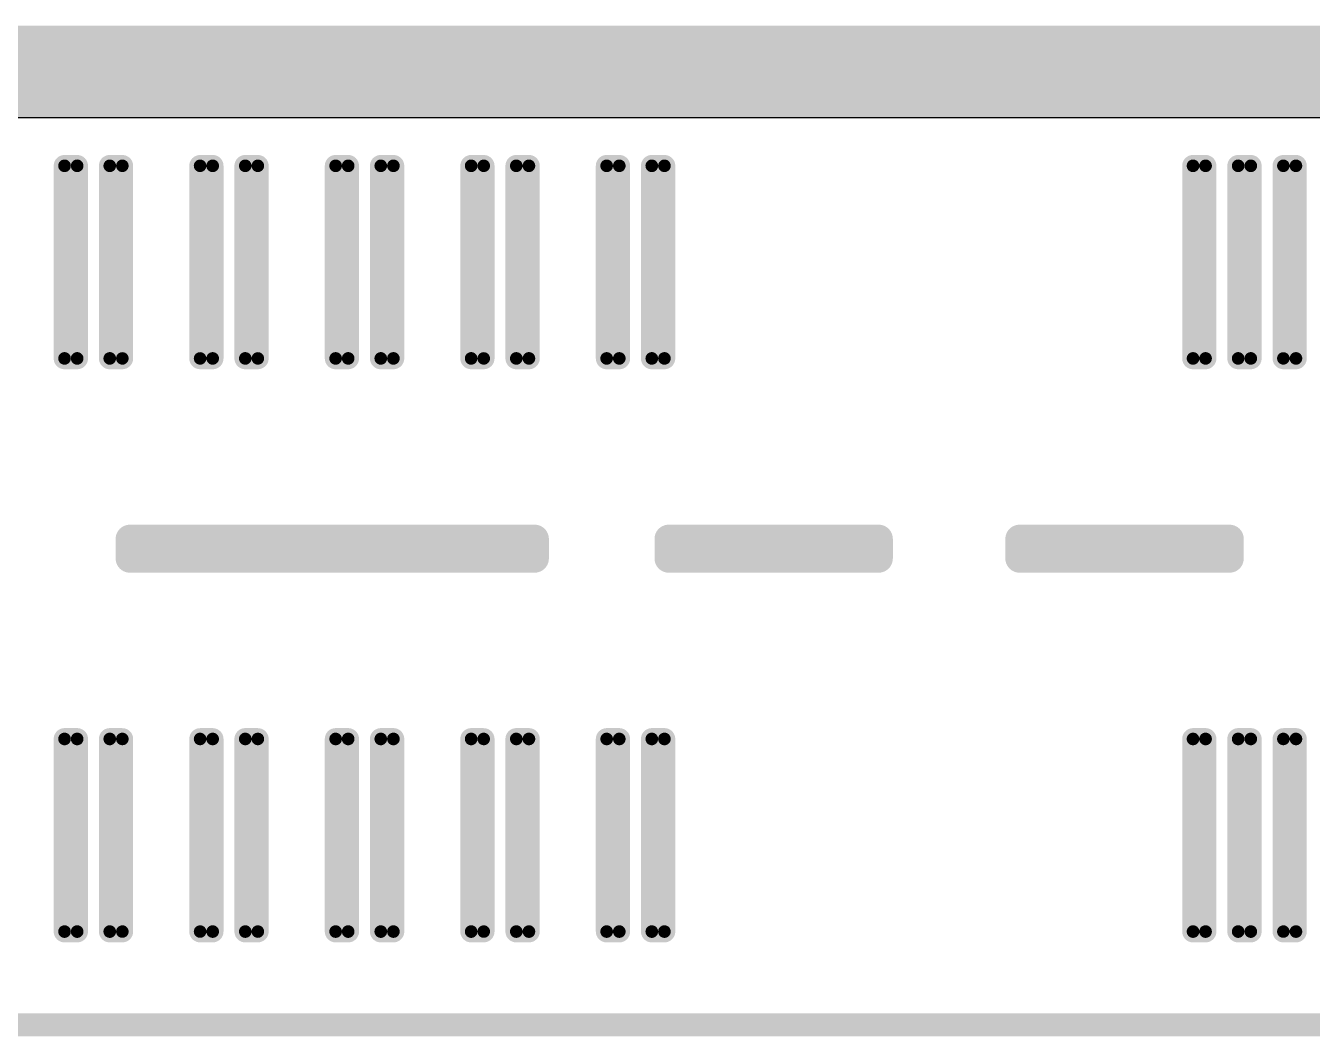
# Model space of a CAD drawing. Header units: millimetres. Extents: x 38 to 445, y 25 to 285.
# Drawn here: x 253.89 to 268.14, y 195.51 to 206.71 of the extents above; entities that cross this region are included whole.
import ezdxf

# ---------------------------------------------------------------- set-up
doc = ezdxf.new("R2010")
doc.units = ezdxf.units.MM
for name, color, linetype in [('InternalPlane1', 76, 'Continuous'), ('InternalPlane2', 16, 'Continuous'), ('Mechanical2', 216, 'Continuous'), ('TopLayer', 1, 'Continuous'), ('TopOverlay', 2, 'Continuous'), ('TopPaste', 8, 'Continuous'), ('TopSolder', 216, 'Continuous')]:
    doc.layers.add(name, color=color, linetype=linetype)

# ---------------------------------------------------------------- blocks, each defined once
blk = doc.blocks.new('ASP_122953_01_ND_1')
at = {"layer": 'TopLayer'}
for points, const_width in [([(-19.841, 4.242, 1), (-19.771, 4.242, 1)], 0.0698), ([(-19.701, 4.242, 1), (-19.631, 4.242, 1)], 0.0698), ([(-19.34, 4.242, 1), (-19.27, 4.242, 1)], 0.0698), ([(-19.2, 4.242, 1), (-19.131, 4.242, 1)], 0.0698), ([(-18.339, 4.242, 1), (-18.27, 4.242, 1)], 0.0698), ([(-18.2, 4.242, 1), (-18.13, 4.242, 1)], 0.0698), ([(-17.839, 4.242, 1), (-17.769, 4.242, 1)], 0.0698), ([(-17.699, 4.242, 1), (-17.63, 4.242, 1)], 0.0698), ([(-16.838, 4.242, 1), (-16.768, 4.242, 1)], 0.0698), ([(-16.699, 4.242, 1), (-16.629, 4.242, 1)], 0.0698), ([(-16.338, 4.242, 1), (-16.268, 4.242, 1)], 0.0698), ([(-16.198, 4.242, 1), (-16.128, 4.242, 1)], 0.0698), ([(-15.337, 4.242, 1), (-15.267, 4.242, 1)], 0.0698), ([(-15.197, 4.242, 1), (-15.128, 4.242, 1)], 0.0698), ([(-14.837, 4.242, 1), (-14.767, 4.242, 1)], 0.0698), ([(-14.697, 4.242, 1), (-14.627, 4.242, 1)], 0.0698), ([(-13.836, 4.242, 1), (-13.766, 4.242, 1)], 0.0698), ([(-13.696, 4.242, 1), (-13.626, 4.242, 1)], 0.0698), ([(-13.336, 4.242, 1), (-13.266, 4.242, 1)], 0.0698), ([(-13.196, 4.242, 1), (-13.126, 4.242, 1)], 0.0698), ([(-7.341, 4.242, 1), (-7.271, 4.242, 1)], 0.0698), ([(-7.202, 4.242, 1), (-7.132, 4.242, 1)], 0.0698), ([(-6.841, 4.242, 1), (-6.771, 4.242, 1)], 0.0698), ([(-6.701, 4.242, 1), (-6.631, 4.242, 1)], 0.0698), ([(-6.34, 4.242, 1), (-6.271, 4.242, 1)], 0.0698), ([(-6.201, 4.242, 1), (-6.131, 4.242, 1)], 0.0698), ([(-19.841, 2.108, 1), (-19.771, 2.108, 1)], 0.0698), ([(-19.701, 2.108, 1), (-19.631, 2.108, 1)], 0.0698), ([(-19.34, 2.108, 1), (-19.27, 2.108, 1)], 0.0698), ([(-19.2, 2.108, 1), (-19.131, 2.108, 1)], 0.0698), ([(-18.339, 2.108, 1), (-18.27, 2.108, 1)], 0.0698), ([(-18.2, 2.108, 1), (-18.13, 2.108, 1)], 0.0698), ([(-17.839, 2.108, 1), (-17.769, 2.108, 1)], 0.0698), ([(-17.699, 2.108, 1), (-17.63, 2.108, 1)], 0.0698), ([(-16.838, 2.108, 1), (-16.768, 2.108, 1)], 0.0698), ([(-16.699, 2.108, 1), (-16.629, 2.108, 1)], 0.0698), ([(-16.338, 2.108, 1), (-16.268, 2.108, 1)], 0.0698), ([(-16.198, 2.108, 1), (-16.128, 2.108, 1)], 0.0698), ([(-15.337, 2.108, 1), (-15.267, 2.108, 1)], 0.0698), ([(-15.197, 2.108, 1), (-15.128, 2.108, 1)], 0.0698), ([(-14.837, 2.108, 1), (-14.767, 2.108, 1)], 0.0698), ([(-14.697, 2.108, 1), (-14.627, 2.108, 1)], 0.0698), ([(-13.836, 2.108, 1), (-13.766, 2.108, 1)], 0.0698), ([(-13.696, 2.108, 1), (-13.626, 2.108, 1)], 0.0698), ([(-13.336, 2.108, 1), (-13.266, 2.108, 1)], 0.0698), ([(-13.196, 2.108, 1), (-13.126, 2.108, 1)], 0.0698), ([(-7.341, 2.108, 1), (-7.271, 2.108, 1)], 0.0698), ([(-7.202, 2.108, 1), (-7.132, 2.108, 1)], 0.0698), ([(-6.841, 2.108, 1), (-6.771, 2.108, 1)], 0.0698), ([(-6.701, 2.108, 1), (-6.631, 2.108, 1)], 0.0698), ([(-6.34, 2.108, 1), (-6.271, 2.108, 1)], 0.0698), ([(-6.201, 2.108, 1), (-6.131, 2.108, 1)], 0.0698), ([(-19.136, 0.108, 1), (-19.028, 0.108, 1)], 0.108), ([(-14.653, 0.108, 1), (-14.545, 0.108, 1)], 0.108), ([(-13.167, 0.108, 1), (-13.059, 0.108, 1)], 0.108), ([(-10.843, 0.108, 1), (-10.735, 0.108, 1)], 0.108), ([(-9.281, 0.108, 1), (-9.173, 0.108, 1)], 0.108), ([(-6.956, 0.108, 1), (-6.848, 0.108, 1)], 0.108), ([(-19.136, -0.108, 1), (-19.028, -0.108, 1)], 0.108), ([(-14.653, -0.108, 1), (-14.545, -0.108, 1)], 0.108), ([(-10.843, -0.108, 1), (-10.735, -0.108, 1)], 0.108), ([(-13.167, -0.108, 1), (-13.059, -0.108, 1)], 0.108), ([(-9.281, -0.108, 1), (-9.173, -0.108, 1)], 0.108), ([(-6.956, -0.108, 1), (-6.848, -0.108, 1)], 0.108), ([(-19.841, -2.108, 1), (-19.771, -2.108, 1)], 0.0698), ([(-19.701, -2.108, 1), (-19.631, -2.108, 1)], 0.0698), ([(-19.34, -2.108, 1), (-19.27, -2.108, 1)], 0.0698), ([(-19.2, -2.108, 1), (-19.131, -2.108, 1)], 0.0698), ([(-18.339, -2.108, 1), (-18.27, -2.108, 1)], 0.0698), ([(-18.2, -2.108, 1), (-18.13, -2.108, 1)], 0.0698), ([(-17.839, -2.108, 1), (-17.769, -2.108, 1)], 0.0698), ([(-17.699, -2.108, 1), (-17.63, -2.108, 1)], 0.0698), ([(-16.838, -2.108, 1), (-16.768, -2.108, 1)], 0.0698), ([(-16.699, -2.108, 1), (-16.629, -2.108, 1)], 0.0698), ([(-16.338, -2.108, 1), (-16.268, -2.108, 1)], 0.0698), ([(-16.198, -2.108, 1), (-16.128, -2.108, 1)], 0.0698), ([(-15.337, -2.108, 1), (-15.267, -2.108, 1)], 0.0698), ([(-15.197, -2.108, 1), (-15.128, -2.108, 1)], 0.0698), ([(-14.837, -2.108, 1), (-14.767, -2.108, 1)], 0.0698), ([(-14.697, -2.108, 1), (-14.627, -2.108, 1)], 0.0698), ([(-13.836, -2.108, 1), (-13.766, -2.108, 1)], 0.0698), ([(-13.696, -2.108, 1), (-13.626, -2.108, 1)], 0.0698), ([(-13.336, -2.108, 1), (-13.266, -2.108, 1)], 0.0698), ([(-13.196, -2.108, 1), (-13.126, -2.108, 1)], 0.0698), ([(-7.341, -2.108, 1), (-7.271, -2.108, 1)], 0.0698), ([(-7.202, -2.108, 1), (-7.132, -2.108, 1)], 0.0698), ([(-6.841, -2.108, 1), (-6.771, -2.108, 1)], 0.0698), ([(-6.701, -2.108, 1), (-6.631, -2.108, 1)], 0.0698), ([(-6.34, -2.108, 1), (-6.271, -2.108, 1)], 0.0698), ([(-6.201, -2.108, 1), (-6.131, -2.108, 1)], 0.0698), ([(-19.841, -4.242, 1), (-19.771, -4.242, 1)], 0.0698), ([(-19.701, -4.242, 1), (-19.631, -4.242, 1)], 0.0698), ([(-19.34, -4.242, 1), (-19.27, -4.242, 1)], 0.0698), ([(-19.2, -4.242, 1), (-19.131, -4.242, 1)], 0.0698), ([(-18.339, -4.242, 1), (-18.27, -4.242, 1)], 0.0698), ([(-18.2, -4.242, 1), (-18.13, -4.242, 1)], 0.0698), ([(-17.839, -4.242, 1), (-17.769, -4.242, 1)], 0.0698), ([(-17.699, -4.242, 1), (-17.63, -4.242, 1)], 0.0698), ([(-16.838, -4.242, 1), (-16.768, -4.242, 1)], 0.0698), ([(-16.699, -4.242, 1), (-16.629, -4.242, 1)], 0.0698), ([(-16.338, -4.242, 1), (-16.268, -4.242, 1)], 0.0698), ([(-16.198, -4.242, 1), (-16.128, -4.242, 1)], 0.0698), ([(-15.337, -4.242, 1), (-15.267, -4.242, 1)], 0.0698), ([(-15.197, -4.242, 1), (-15.128, -4.242, 1)], 0.0698), ([(-14.837, -4.242, 1), (-14.767, -4.242, 1)], 0.0698), ([(-14.697, -4.242, 1), (-14.627, -4.242, 1)], 0.0698), ([(-13.836, -4.242, 1), (-13.766, -4.242, 1)], 0.0698), ([(-13.696, -4.242, 1), (-13.626, -4.242, 1)], 0.0698), ([(-13.336, -4.242, 1), (-13.266, -4.242, 1)], 0.0698), ([(-13.196, -4.242, 1), (-13.126, -4.242, 1)], 0.0698), ([(-7.341, -4.242, 1), (-7.271, -4.242, 1)], 0.0698), ([(-7.202, -4.242, 1), (-7.132, -4.242, 1)], 0.0698), ([(-6.841, -4.242, 1), (-6.771, -4.242, 1)], 0.0698), ([(-6.701, -4.242, 1), (-6.631, -4.242, 1)], 0.0698), ([(-6.34, -4.242, 1), (-6.271, -4.242, 1)], 0.0698), ([(-6.201, -4.242, 1), (-6.131, -4.242, 1)], 0.0698)]:
    blk.add_lwpolyline(points, format="xyb", close=True, dxfattribs=dict(at, const_width=const_width))
for points in [[(-19.806, 2.038), (-19.666, 2.038), (-19.806, 4.312), (-19.666, 4.312)], [(-19.305, 2.038), (-19.166, 2.038), (-19.305, 4.312), (-19.166, 4.312)], [(-18.305, 2.038), (-18.165, 2.038), (-18.305, 4.312), (-18.165, 4.312)], [(-17.804, 2.038), (-17.664, 2.038), (-17.804, 4.312), (-17.664, 4.312)], [(-16.803, 2.038), (-16.664, 2.038), (-16.803, 4.312), (-16.664, 4.312)], [(-16.303, 2.038), (-16.163, 2.038), (-16.303, 4.312), (-16.163, 4.312)], [(-15.302, 2.038), (-15.163, 2.038), (-15.302, 4.312), (-15.163, 4.312)], [(-14.802, 2.038), (-14.662, 2.038), (-14.802, 4.312), (-14.662, 4.312)], [(-13.801, 2.038), (-13.661, 2.038), (-13.801, 4.312), (-13.661, 4.312)], [(-13.301, 2.038), (-13.161, 2.038), (-13.301, 4.312), (-13.161, 4.312)], [(-7.306, 2.038), (-7.167, 2.038), (-7.306, 4.312), (-7.167, 4.312)], [(-6.806, 2.038), (-6.666, 2.038), (-6.806, 4.312), (-6.666, 4.312)], [(-6.306, 2.038), (-6.166, 2.038), (-6.306, 4.312), (-6.166, 4.312)], [(-19.875, 2.108), (-19.596, 2.108), (-19.875, 4.242), (-19.596, 4.242)], [(-19.375, 2.108), (-19.096, 2.108), (-19.375, 4.242), (-19.096, 4.242)], [(-18.374, 2.108), (-18.095, 2.108), (-18.374, 4.242), (-18.095, 4.242)], [(-17.874, 2.108), (-17.595, 2.108), (-17.874, 4.242), (-17.595, 4.242)], [(-16.873, 2.108), (-16.594, 2.108), (-16.873, 4.242), (-16.594, 4.242)], [(-16.373, 2.108), (-16.093, 2.108), (-16.373, 4.242), (-16.093, 4.242)], [(-15.372, 2.108), (-15.093, 2.108), (-15.372, 4.242), (-15.093, 4.242)], [(-14.872, 2.108), (-14.592, 2.108), (-14.872, 4.242), (-14.592, 4.242)], [(-13.871, 2.108), (-13.592, 2.108), (-13.871, 4.242), (-13.592, 4.242)], [(-13.371, 2.108), (-13.091, 2.108), (-13.371, 4.242), (-13.091, 4.242)], [(-7.376, 2.108), (-7.097, 2.108), (-7.376, 4.242), (-7.097, 4.242)], [(-6.876, 2.108), (-6.596, 2.108), (-6.876, 4.242), (-6.596, 4.242)], [(-6.375, 2.108), (-6.096, 2.108), (-6.375, 4.242), (-6.096, 4.242)], [(-14.599, -0.216), (-14.599, 0.216), (-19.082, -0.216), (-19.082, 0.216)], [(-10.789, -0.216), (-10.789, 0.216), (-13.113, -0.216), (-13.113, 0.216)], [(-6.902, -0.216), (-6.902, 0.216), (-9.227, -0.216), (-9.227, 0.216)], [(-14.491, -0.108), (-14.491, 0.108), (-19.19, -0.108), (-19.19, 0.108)], [(-10.681, -0.108), (-10.681, 0.108), (-13.221, -0.108), (-13.221, 0.108)], [(-6.794, -0.108), (-6.794, 0.108), (-9.335, -0.108), (-9.335, 0.108)], [(-19.875, -4.242), (-19.596, -4.242), (-19.875, -2.108), (-19.596, -2.108)], [(-19.806, -4.312), (-19.666, -4.312), (-19.806, -2.038), (-19.666, -2.038)], [(-19.375, -4.242), (-19.096, -4.242), (-19.375, -2.108), (-19.096, -2.108)], [(-19.305, -4.312), (-19.166, -4.312), (-19.305, -2.038), (-19.166, -2.038)], [(-18.374, -4.242), (-18.095, -4.242), (-18.374, -2.108), (-18.095, -2.108)], [(-18.305, -4.312), (-18.165, -4.312), (-18.305, -2.038), (-18.165, -2.038)], [(-17.874, -4.242), (-17.595, -4.242), (-17.874, -2.108), (-17.595, -2.108)], [(-17.804, -4.312), (-17.664, -4.312), (-17.804, -2.038), (-17.664, -2.038)], [(-16.873, -4.242), (-16.594, -4.242), (-16.873, -2.108), (-16.594, -2.108)], [(-16.803, -4.312), (-16.664, -4.312), (-16.803, -2.038), (-16.664, -2.038)], [(-16.373, -4.242), (-16.093, -4.242), (-16.373, -2.108), (-16.093, -2.108)], [(-16.303, -4.312), (-16.163, -4.312), (-16.303, -2.038), (-16.163, -2.038)], [(-15.372, -4.242), (-15.093, -4.242), (-15.372, -2.108), (-15.093, -2.108)], [(-15.302, -4.312), (-15.163, -4.312), (-15.302, -2.038), (-15.163, -2.038)], [(-14.872, -4.242), (-14.592, -4.242), (-14.872, -2.108), (-14.592, -2.108)], [(-14.802, -4.312), (-14.662, -4.312), (-14.802, -2.038), (-14.662, -2.038)], [(-13.871, -4.242), (-13.592, -4.242), (-13.871, -2.108), (-13.592, -2.108)], [(-13.801, -4.312), (-13.661, -4.312), (-13.801, -2.038), (-13.661, -2.038)], [(-13.371, -4.242), (-13.091, -4.242), (-13.371, -2.108), (-13.091, -2.108)], [(-13.301, -4.312), (-13.161, -4.312), (-13.301, -2.038), (-13.161, -2.038)], [(-7.376, -4.242), (-7.097, -4.242), (-7.376, -2.108), (-7.097, -2.108)], [(-7.306, -4.312), (-7.167, -4.312), (-7.306, -2.038), (-7.167, -2.038)], [(-6.876, -4.242), (-6.596, -4.242), (-6.876, -2.108), (-6.596, -2.108)], [(-6.806, -4.312), (-6.666, -4.312), (-6.806, -2.038), (-6.666, -2.038)], [(-6.375, -4.242), (-6.096, -4.242), (-6.375, -2.108), (-6.096, -2.108)], [(-6.306, -4.312), (-6.166, -4.312), (-6.306, -2.038), (-6.166, -2.038)]]:
    blk.add_solid(points, dxfattribs=at)
at = {"layer": 'TopOverlay', "const_width": 0.254}
for points in [[(-30.125, 5.025), (30.075, 5.025)], [(-31.3, -5.275), (31.375, -5.275)]]:
    blk.add_lwpolyline(points, dxfattribs=at)
at = {"layer": 'TopPaste'}
for points, const_width in [([(-19.841, 4.242, 1), (-19.771, 4.242, 1)], 0.0698), ([(-19.701, 4.242, 1), (-19.631, 4.242, 1)], 0.0698), ([(-19.34, 4.242, 1), (-19.27, 4.242, 1)], 0.0698), ([(-19.2, 4.242, 1), (-19.131, 4.242, 1)], 0.0698), ([(-18.339, 4.242, 1), (-18.27, 4.242, 1)], 0.0698), ([(-18.2, 4.242, 1), (-18.13, 4.242, 1)], 0.0698), ([(-17.839, 4.242, 1), (-17.769, 4.242, 1)], 0.0698), ([(-17.699, 4.242, 1), (-17.63, 4.242, 1)], 0.0698), ([(-16.838, 4.242, 1), (-16.768, 4.242, 1)], 0.0698), ([(-16.699, 4.242, 1), (-16.629, 4.242, 1)], 0.0698), ([(-16.338, 4.242, 1), (-16.268, 4.242, 1)], 0.0698), ([(-16.198, 4.242, 1), (-16.128, 4.242, 1)], 0.0698), ([(-15.337, 4.242, 1), (-15.267, 4.242, 1)], 0.0698), ([(-15.197, 4.242, 1), (-15.128, 4.242, 1)], 0.0698), ([(-14.837, 4.242, 1), (-14.767, 4.242, 1)], 0.0698), ([(-14.697, 4.242, 1), (-14.627, 4.242, 1)], 0.0698), ([(-13.836, 4.242, 1), (-13.766, 4.242, 1)], 0.0698), ([(-13.696, 4.242, 1), (-13.626, 4.242, 1)], 0.0698), ([(-13.336, 4.242, 1), (-13.266, 4.242, 1)], 0.0698), ([(-13.196, 4.242, 1), (-13.126, 4.242, 1)], 0.0698), ([(-7.341, 4.242, 1), (-7.271, 4.242, 1)], 0.0698), ([(-7.202, 4.242, 1), (-7.132, 4.242, 1)], 0.0698), ([(-6.841, 4.242, 1), (-6.771, 4.242, 1)], 0.0698), ([(-6.701, 4.242, 1), (-6.631, 4.242, 1)], 0.0698), ([(-6.34, 4.242, 1), (-6.271, 4.242, 1)], 0.0698), ([(-6.201, 4.242, 1), (-6.131, 4.242, 1)], 0.0698), ([(-19.841, 2.108, 1), (-19.771, 2.108, 1)], 0.0698), ([(-19.701, 2.108, 1), (-19.631, 2.108, 1)], 0.0698), ([(-19.34, 2.108, 1), (-19.27, 2.108, 1)], 0.0698), ([(-19.2, 2.108, 1), (-19.131, 2.108, 1)], 0.0698), ([(-18.339, 2.108, 1), (-18.27, 2.108, 1)], 0.0698), ([(-18.2, 2.108, 1), (-18.13, 2.108, 1)], 0.0698), ([(-17.839, 2.108, 1), (-17.769, 2.108, 1)], 0.0698), ([(-17.699, 2.108, 1), (-17.63, 2.108, 1)], 0.0698), ([(-16.838, 2.108, 1), (-16.768, 2.108, 1)], 0.0698), ([(-16.699, 2.108, 1), (-16.629, 2.108, 1)], 0.0698), ([(-16.338, 2.108, 1), (-16.268, 2.108, 1)], 0.0698), ([(-16.198, 2.108, 1), (-16.128, 2.108, 1)], 0.0698), ([(-15.337, 2.108, 1), (-15.267, 2.108, 1)], 0.0698), ([(-15.197, 2.108, 1), (-15.128, 2.108, 1)], 0.0698), ([(-14.837, 2.108, 1), (-14.767, 2.108, 1)], 0.0698), ([(-14.697, 2.108, 1), (-14.627, 2.108, 1)], 0.0698), ([(-13.836, 2.108, 1), (-13.766, 2.108, 1)], 0.0698), ([(-13.696, 2.108, 1), (-13.626, 2.108, 1)], 0.0698), ([(-13.336, 2.108, 1), (-13.266, 2.108, 1)], 0.0698), ([(-13.196, 2.108, 1), (-13.126, 2.108, 1)], 0.0698), ([(-7.341, 2.108, 1), (-7.271, 2.108, 1)], 0.0698), ([(-7.202, 2.108, 1), (-7.132, 2.108, 1)], 0.0698), ([(-6.841, 2.108, 1), (-6.771, 2.108, 1)], 0.0698), ([(-6.701, 2.108, 1), (-6.631, 2.108, 1)], 0.0698), ([(-6.34, 2.108, 1), (-6.271, 2.108, 1)], 0.0698), ([(-6.201, 2.108, 1), (-6.131, 2.108, 1)], 0.0698), ([(-19.136, 0.108, 1), (-19.028, 0.108, 1)], 0.108), ([(-14.653, 0.108, 1), (-14.545, 0.108, 1)], 0.108), ([(-13.167, 0.108, 1), (-13.059, 0.108, 1)], 0.108), ([(-10.843, 0.108, 1), (-10.735, 0.108, 1)], 0.108), ([(-9.281, 0.108, 1), (-9.173, 0.108, 1)], 0.108), ([(-6.956, 0.108, 1), (-6.848, 0.108, 1)], 0.108), ([(-19.136, -0.108, 1), (-19.028, -0.108, 1)], 0.108), ([(-14.653, -0.108, 1), (-14.545, -0.108, 1)], 0.108), ([(-10.843, -0.108, 1), (-10.735, -0.108, 1)], 0.108), ([(-13.167, -0.108, 1), (-13.059, -0.108, 1)], 0.108), ([(-9.281, -0.108, 1), (-9.173, -0.108, 1)], 0.108), ([(-6.956, -0.108, 1), (-6.848, -0.108, 1)], 0.108), ([(-19.841, -2.108, 1), (-19.771, -2.108, 1)], 0.0698), ([(-19.701, -2.108, 1), (-19.631, -2.108, 1)], 0.0698), ([(-19.34, -2.108, 1), (-19.27, -2.108, 1)], 0.0698), ([(-19.2, -2.108, 1), (-19.131, -2.108, 1)], 0.0698), ([(-18.339, -2.108, 1), (-18.27, -2.108, 1)], 0.0698), ([(-18.2, -2.108, 1), (-18.13, -2.108, 1)], 0.0698), ([(-17.839, -2.108, 1), (-17.769, -2.108, 1)], 0.0698), ([(-17.699, -2.108, 1), (-17.63, -2.108, 1)], 0.0698), ([(-16.838, -2.108, 1), (-16.768, -2.108, 1)], 0.0698), ([(-16.699, -2.108, 1), (-16.629, -2.108, 1)], 0.0698), ([(-16.338, -2.108, 1), (-16.268, -2.108, 1)], 0.0698), ([(-16.198, -2.108, 1), (-16.128, -2.108, 1)], 0.0698), ([(-15.337, -2.108, 1), (-15.267, -2.108, 1)], 0.0698), ([(-15.197, -2.108, 1), (-15.128, -2.108, 1)], 0.0698), ([(-14.837, -2.108, 1), (-14.767, -2.108, 1)], 0.0698), ([(-14.697, -2.108, 1), (-14.627, -2.108, 1)], 0.0698), ([(-13.836, -2.108, 1), (-13.766, -2.108, 1)], 0.0698), ([(-13.696, -2.108, 1), (-13.626, -2.108, 1)], 0.0698), ([(-13.336, -2.108, 1), (-13.266, -2.108, 1)], 0.0698), ([(-13.196, -2.108, 1), (-13.126, -2.108, 1)], 0.0698), ([(-7.341, -2.108, 1), (-7.271, -2.108, 1)], 0.0698), ([(-7.202, -2.108, 1), (-7.132, -2.108, 1)], 0.0698), ([(-6.841, -2.108, 1), (-6.771, -2.108, 1)], 0.0698), ([(-6.701, -2.108, 1), (-6.631, -2.108, 1)], 0.0698), ([(-6.34, -2.108, 1), (-6.271, -2.108, 1)], 0.0698), ([(-6.201, -2.108, 1), (-6.131, -2.108, 1)], 0.0698), ([(-19.841, -4.242, 1), (-19.771, -4.242, 1)], 0.0698), ([(-19.701, -4.242, 1), (-19.631, -4.242, 1)], 0.0698), ([(-19.34, -4.242, 1), (-19.27, -4.242, 1)], 0.0698), ([(-19.2, -4.242, 1), (-19.131, -4.242, 1)], 0.0698), ([(-18.339, -4.242, 1), (-18.27, -4.242, 1)], 0.0698), ([(-18.2, -4.242, 1), (-18.13, -4.242, 1)], 0.0698), ([(-17.839, -4.242, 1), (-17.769, -4.242, 1)], 0.0698), ([(-17.699, -4.242, 1), (-17.63, -4.242, 1)], 0.0698), ([(-16.838, -4.242, 1), (-16.768, -4.242, 1)], 0.0698), ([(-16.699, -4.242, 1), (-16.629, -4.242, 1)], 0.0698), ([(-16.338, -4.242, 1), (-16.268, -4.242, 1)], 0.0698), ([(-16.198, -4.242, 1), (-16.128, -4.242, 1)], 0.0698), ([(-15.337, -4.242, 1), (-15.267, -4.242, 1)], 0.0698), ([(-15.197, -4.242, 1), (-15.128, -4.242, 1)], 0.0698), ([(-14.837, -4.242, 1), (-14.767, -4.242, 1)], 0.0698), ([(-14.697, -4.242, 1), (-14.627, -4.242, 1)], 0.0698), ([(-13.836, -4.242, 1), (-13.766, -4.242, 1)], 0.0698), ([(-13.696, -4.242, 1), (-13.626, -4.242, 1)], 0.0698), ([(-13.336, -4.242, 1), (-13.266, -4.242, 1)], 0.0698), ([(-13.196, -4.242, 1), (-13.126, -4.242, 1)], 0.0698), ([(-7.341, -4.242, 1), (-7.271, -4.242, 1)], 0.0698), ([(-7.202, -4.242, 1), (-7.132, -4.242, 1)], 0.0698), ([(-6.841, -4.242, 1), (-6.771, -4.242, 1)], 0.0698), ([(-6.701, -4.242, 1), (-6.631, -4.242, 1)], 0.0698), ([(-6.34, -4.242, 1), (-6.271, -4.242, 1)], 0.0698), ([(-6.201, -4.242, 1), (-6.131, -4.242, 1)], 0.0698)]:
    blk.add_lwpolyline(points, format="xyb", close=True, dxfattribs=dict(at, const_width=const_width))
for points in [[(-19.806, 2.038), (-19.666, 2.038), (-19.806, 4.312), (-19.666, 4.312)], [(-19.305, 2.038), (-19.166, 2.038), (-19.305, 4.312), (-19.166, 4.312)], [(-18.305, 2.038), (-18.165, 2.038), (-18.305, 4.312), (-18.165, 4.312)], [(-17.804, 2.038), (-17.664, 2.038), (-17.804, 4.312), (-17.664, 4.312)], [(-16.803, 2.038), (-16.664, 2.038), (-16.803, 4.312), (-16.664, 4.312)], [(-16.303, 2.038), (-16.163, 2.038), (-16.303, 4.312), (-16.163, 4.312)], [(-15.302, 2.038), (-15.163, 2.038), (-15.302, 4.312), (-15.163, 4.312)], [(-14.802, 2.038), (-14.662, 2.038), (-14.802, 4.312), (-14.662, 4.312)], [(-13.801, 2.038), (-13.661, 2.038), (-13.801, 4.312), (-13.661, 4.312)], [(-13.301, 2.038), (-13.161, 2.038), (-13.301, 4.312), (-13.161, 4.312)], [(-7.306, 2.038), (-7.167, 2.038), (-7.306, 4.312), (-7.167, 4.312)], [(-6.806, 2.038), (-6.666, 2.038), (-6.806, 4.312), (-6.666, 4.312)], [(-6.306, 2.038), (-6.166, 2.038), (-6.306, 4.312), (-6.166, 4.312)], [(-19.875, 2.108), (-19.596, 2.108), (-19.875, 4.242), (-19.596, 4.242)], [(-19.375, 2.108), (-19.096, 2.108), (-19.375, 4.242), (-19.096, 4.242)], [(-18.374, 2.108), (-18.095, 2.108), (-18.374, 4.242), (-18.095, 4.242)], [(-17.874, 2.108), (-17.595, 2.108), (-17.874, 4.242), (-17.595, 4.242)], [(-16.873, 2.108), (-16.594, 2.108), (-16.873, 4.242), (-16.594, 4.242)], [(-16.373, 2.108), (-16.093, 2.108), (-16.373, 4.242), (-16.093, 4.242)], [(-15.372, 2.108), (-15.093, 2.108), (-15.372, 4.242), (-15.093, 4.242)], [(-14.872, 2.108), (-14.592, 2.108), (-14.872, 4.242), (-14.592, 4.242)], [(-13.871, 2.108), (-13.592, 2.108), (-13.871, 4.242), (-13.592, 4.242)], [(-13.371, 2.108), (-13.091, 2.108), (-13.371, 4.242), (-13.091, 4.242)], [(-7.376, 2.108), (-7.097, 2.108), (-7.376, 4.242), (-7.097, 4.242)], [(-6.876, 2.108), (-6.596, 2.108), (-6.876, 4.242), (-6.596, 4.242)], [(-6.375, 2.108), (-6.096, 2.108), (-6.375, 4.242), (-6.096, 4.242)], [(-14.599, -0.216), (-14.599, 0.216), (-19.082, -0.216), (-19.082, 0.216)], [(-10.789, -0.216), (-10.789, 0.216), (-13.113, -0.216), (-13.113, 0.216)], [(-6.902, -0.216), (-6.902, 0.216), (-9.227, -0.216), (-9.227, 0.216)], [(-14.491, -0.108), (-14.491, 0.108), (-19.19, -0.108), (-19.19, 0.108)], [(-10.681, -0.108), (-10.681, 0.108), (-13.221, -0.108), (-13.221, 0.108)], [(-6.794, -0.108), (-6.794, 0.108), (-9.335, -0.108), (-9.335, 0.108)], [(-19.875, -4.242), (-19.596, -4.242), (-19.875, -2.108), (-19.596, -2.108)], [(-19.806, -4.312), (-19.666, -4.312), (-19.806, -2.038), (-19.666, -2.038)], [(-19.375, -4.242), (-19.096, -4.242), (-19.375, -2.108), (-19.096, -2.108)], [(-19.305, -4.312), (-19.166, -4.312), (-19.305, -2.038), (-19.166, -2.038)], [(-18.374, -4.242), (-18.095, -4.242), (-18.374, -2.108), (-18.095, -2.108)], [(-18.305, -4.312), (-18.165, -4.312), (-18.305, -2.038), (-18.165, -2.038)], [(-17.874, -4.242), (-17.595, -4.242), (-17.874, -2.108), (-17.595, -2.108)], [(-17.804, -4.312), (-17.664, -4.312), (-17.804, -2.038), (-17.664, -2.038)], [(-16.873, -4.242), (-16.594, -4.242), (-16.873, -2.108), (-16.594, -2.108)], [(-16.803, -4.312), (-16.664, -4.312), (-16.803, -2.038), (-16.664, -2.038)], [(-16.373, -4.242), (-16.093, -4.242), (-16.373, -2.108), (-16.093, -2.108)], [(-16.303, -4.312), (-16.163, -4.312), (-16.303, -2.038), (-16.163, -2.038)], [(-15.372, -4.242), (-15.093, -4.242), (-15.372, -2.108), (-15.093, -2.108)], [(-15.302, -4.312), (-15.163, -4.312), (-15.302, -2.038), (-15.163, -2.038)], [(-14.872, -4.242), (-14.592, -4.242), (-14.872, -2.108), (-14.592, -2.108)], [(-14.802, -4.312), (-14.662, -4.312), (-14.802, -2.038), (-14.662, -2.038)], [(-13.871, -4.242), (-13.592, -4.242), (-13.871, -2.108), (-13.592, -2.108)], [(-13.801, -4.312), (-13.661, -4.312), (-13.801, -2.038), (-13.661, -2.038)], [(-13.371, -4.242), (-13.091, -4.242), (-13.371, -2.108), (-13.091, -2.108)], [(-13.301, -4.312), (-13.161, -4.312), (-13.301, -2.038), (-13.161, -2.038)], [(-7.376, -4.242), (-7.097, -4.242), (-7.376, -2.108), (-7.097, -2.108)], [(-7.306, -4.312), (-7.167, -4.312), (-7.306, -2.038), (-7.167, -2.038)], [(-6.876, -4.242), (-6.596, -4.242), (-6.876, -2.108), (-6.596, -2.108)], [(-6.806, -4.312), (-6.666, -4.312), (-6.806, -2.038), (-6.666, -2.038)], [(-6.375, -4.242), (-6.096, -4.242), (-6.375, -2.108), (-6.096, -2.108)], [(-6.306, -4.312), (-6.166, -4.312), (-6.306, -2.038), (-6.166, -2.038)]]:
    blk.add_solid(points, dxfattribs=at)
at = {"layer": 'TopSolder'}
for points, const_width in [([(-19.866, 4.242, 1), (-19.746, 4.242, 1)], 0.12), ([(-19.726, 4.242, 1), (-19.606, 4.242, 1)], 0.12), ([(-19.365, 4.242, 1), (-19.245, 4.242, 1)], 0.12), ([(-19.225, 4.242, 1), (-19.106, 4.242, 1)], 0.12), ([(-18.364, 4.242, 1), (-18.245, 4.242, 1)], 0.12), ([(-18.225, 4.242, 1), (-18.105, 4.242, 1)], 0.12), ([(-17.864, 4.242, 1), (-17.744, 4.242, 1)], 0.12), ([(-17.724, 4.242, 1), (-17.605, 4.242, 1)], 0.12), ([(-16.863, 4.242, 1), (-16.743, 4.242, 1)], 0.12), ([(-16.724, 4.242, 1), (-16.604, 4.242, 1)], 0.12), ([(-16.363, 4.242, 1), (-16.243, 4.242, 1)], 0.12), ([(-16.223, 4.242, 1), (-16.103, 4.242, 1)], 0.12), ([(-15.362, 4.242, 1), (-15.242, 4.242, 1)], 0.12), ([(-15.222, 4.242, 1), (-15.103, 4.242, 1)], 0.12), ([(-14.862, 4.242, 1), (-14.742, 4.242, 1)], 0.12), ([(-14.722, 4.242, 1), (-14.602, 4.242, 1)], 0.12), ([(-13.861, 4.242, 1), (-13.741, 4.242, 1)], 0.12), ([(-13.721, 4.242, 1), (-13.601, 4.242, 1)], 0.12), ([(-13.361, 4.242, 1), (-13.241, 4.242, 1)], 0.12), ([(-13.221, 4.242, 1), (-13.101, 4.242, 1)], 0.12), ([(-7.366, 4.242, 1), (-7.246, 4.242, 1)], 0.12), ([(-7.227, 4.242, 1), (-7.107, 4.242, 1)], 0.12), ([(-6.866, 4.242, 1), (-6.746, 4.242, 1)], 0.12), ([(-6.726, 4.242, 1), (-6.606, 4.242, 1)], 0.12), ([(-6.365, 4.242, 1), (-6.246, 4.242, 1)], 0.12), ([(-6.226, 4.242, 1), (-6.106, 4.242, 1)], 0.12), ([(-19.866, 2.108, 1), (-19.746, 2.108, 1)], 0.12), ([(-19.726, 2.108, 1), (-19.606, 2.108, 1)], 0.12), ([(-19.365, 2.108, 1), (-19.245, 2.108, 1)], 0.12), ([(-19.225, 2.108, 1), (-19.106, 2.108, 1)], 0.12), ([(-18.364, 2.108, 1), (-18.245, 2.108, 1)], 0.12), ([(-18.225, 2.108, 1), (-18.105, 2.108, 1)], 0.12), ([(-17.864, 2.108, 1), (-17.744, 2.108, 1)], 0.12), ([(-17.724, 2.108, 1), (-17.605, 2.108, 1)], 0.12), ([(-16.863, 2.108, 1), (-16.743, 2.108, 1)], 0.12), ([(-16.724, 2.108, 1), (-16.604, 2.108, 1)], 0.12), ([(-16.363, 2.108, 1), (-16.243, 2.108, 1)], 0.12), ([(-16.223, 2.108, 1), (-16.103, 2.108, 1)], 0.12), ([(-15.362, 2.108, 1), (-15.242, 2.108, 1)], 0.12), ([(-15.222, 2.108, 1), (-15.103, 2.108, 1)], 0.12), ([(-14.862, 2.108, 1), (-14.742, 2.108, 1)], 0.12), ([(-14.722, 2.108, 1), (-14.602, 2.108, 1)], 0.12), ([(-13.861, 2.108, 1), (-13.741, 2.108, 1)], 0.12), ([(-13.721, 2.108, 1), (-13.601, 2.108, 1)], 0.12), ([(-13.361, 2.108, 1), (-13.241, 2.108, 1)], 0.12), ([(-13.221, 2.108, 1), (-13.101, 2.108, 1)], 0.12), ([(-7.366, 2.108, 1), (-7.246, 2.108, 1)], 0.12), ([(-7.227, 2.108, 1), (-7.107, 2.108, 1)], 0.12), ([(-6.866, 2.108, 1), (-6.746, 2.108, 1)], 0.12), ([(-6.726, 2.108, 1), (-6.606, 2.108, 1)], 0.12), ([(-6.365, 2.108, 1), (-6.246, 2.108, 1)], 0.12), ([(-6.226, 2.108, 1), (-6.106, 2.108, 1)], 0.12), ([(-19.161, 0.108, 1), (-19.003, 0.108, 1)], 0.158), ([(-14.678, 0.108, 1), (-14.52, 0.108, 1)], 0.158), ([(-13.192, 0.108, 1), (-13.034, 0.108, 1)], 0.158), ([(-10.868, 0.108, 1), (-10.71, 0.108, 1)], 0.158), ([(-9.306, 0.108, 1), (-9.148, 0.108, 1)], 0.158), ([(-6.981, 0.108, 1), (-6.823, 0.108, 1)], 0.158), ([(-19.161, -0.108, 1), (-19.003, -0.108, 1)], 0.158), ([(-14.678, -0.108, 1), (-14.52, -0.108, 1)], 0.158), ([(-13.192, -0.108, 1), (-13.034, -0.108, 1)], 0.158), ([(-10.868, -0.108, 1), (-10.71, -0.108, 1)], 0.158), ([(-9.306, -0.108, 1), (-9.148, -0.108, 1)], 0.158), ([(-6.981, -0.108, 1), (-6.823, -0.108, 1)], 0.158), ([(-19.866, -2.108, 1), (-19.746, -2.108, 1)], 0.12), ([(-19.726, -2.108, 1), (-19.606, -2.108, 1)], 0.12), ([(-19.365, -2.108, 1), (-19.245, -2.108, 1)], 0.12), ([(-19.225, -2.108, 1), (-19.106, -2.108, 1)], 0.12), ([(-18.364, -2.108, 1), (-18.245, -2.108, 1)], 0.12), ([(-18.225, -2.108, 1), (-18.105, -2.108, 1)], 0.12), ([(-17.864, -2.108, 1), (-17.744, -2.108, 1)], 0.12), ([(-17.724, -2.108, 1), (-17.605, -2.108, 1)], 0.12), ([(-16.863, -2.108, 1), (-16.743, -2.108, 1)], 0.12), ([(-16.724, -2.108, 1), (-16.604, -2.108, 1)], 0.12), ([(-16.363, -2.108, 1), (-16.243, -2.108, 1)], 0.12), ([(-16.223, -2.108, 1), (-16.103, -2.108, 1)], 0.12), ([(-15.362, -2.108, 1), (-15.242, -2.108, 1)], 0.12), ([(-15.222, -2.108, 1), (-15.103, -2.108, 1)], 0.12), ([(-14.862, -2.108, 1), (-14.742, -2.108, 1)], 0.12), ([(-14.722, -2.108, 1), (-14.602, -2.108, 1)], 0.12), ([(-13.861, -2.108, 1), (-13.741, -2.108, 1)], 0.12), ([(-13.721, -2.108, 1), (-13.601, -2.108, 1)], 0.12), ([(-13.361, -2.108, 1), (-13.241, -2.108, 1)], 0.12), ([(-13.221, -2.108, 1), (-13.101, -2.108, 1)], 0.12), ([(-7.366, -2.108, 1), (-7.246, -2.108, 1)], 0.12), ([(-7.227, -2.108, 1), (-7.107, -2.108, 1)], 0.12), ([(-6.866, -2.108, 1), (-6.746, -2.108, 1)], 0.12), ([(-6.726, -2.108, 1), (-6.606, -2.108, 1)], 0.12), ([(-6.365, -2.108, 1), (-6.246, -2.108, 1)], 0.12), ([(-6.226, -2.108, 1), (-6.106, -2.108, 1)], 0.12), ([(-19.866, -4.242, 1), (-19.746, -4.242, 1)], 0.12), ([(-19.726, -4.242, 1), (-19.606, -4.242, 1)], 0.12), ([(-19.365, -4.242, 1), (-19.245, -4.242, 1)], 0.12), ([(-19.225, -4.242, 1), (-19.106, -4.242, 1)], 0.12), ([(-18.364, -4.242, 1), (-18.245, -4.242, 1)], 0.12), ([(-18.225, -4.242, 1), (-18.105, -4.242, 1)], 0.12), ([(-17.864, -4.242, 1), (-17.744, -4.242, 1)], 0.12), ([(-17.724, -4.242, 1), (-17.605, -4.242, 1)], 0.12), ([(-16.863, -4.242, 1), (-16.743, -4.242, 1)], 0.12), ([(-16.724, -4.242, 1), (-16.604, -4.242, 1)], 0.12), ([(-16.363, -4.242, 1), (-16.243, -4.242, 1)], 0.12), ([(-16.223, -4.242, 1), (-16.103, -4.242, 1)], 0.12), ([(-15.362, -4.242, 1), (-15.242, -4.242, 1)], 0.12), ([(-15.222, -4.242, 1), (-15.103, -4.242, 1)], 0.12), ([(-14.862, -4.242, 1), (-14.742, -4.242, 1)], 0.12), ([(-14.722, -4.242, 1), (-14.602, -4.242, 1)], 0.12), ([(-13.861, -4.242, 1), (-13.741, -4.242, 1)], 0.12), ([(-13.721, -4.242, 1), (-13.601, -4.242, 1)], 0.12), ([(-13.361, -4.242, 1), (-13.241, -4.242, 1)], 0.12), ([(-13.221, -4.242, 1), (-13.101, -4.242, 1)], 0.12), ([(-7.366, -4.242, 1), (-7.246, -4.242, 1)], 0.12), ([(-7.227, -4.242, 1), (-7.107, -4.242, 1)], 0.12), ([(-6.866, -4.242, 1), (-6.746, -4.242, 1)], 0.12), ([(-6.726, -4.242, 1), (-6.606, -4.242, 1)], 0.12), ([(-6.365, -4.242, 1), (-6.246, -4.242, 1)], 0.12), ([(-6.226, -4.242, 1), (-6.106, -4.242, 1)], 0.12)]:
    blk.add_lwpolyline(points, format="xyb", close=True, dxfattribs=dict(at, const_width=const_width))
for points in [[(-19.806, 1.988), (-19.666, 1.988), (-19.806, 4.362), (-19.666, 4.362)], [(-19.305, 1.988), (-19.166, 1.988), (-19.305, 4.362), (-19.166, 4.362)], [(-18.305, 1.988), (-18.165, 1.988), (-18.305, 4.362), (-18.165, 4.362)], [(-17.804, 1.988), (-17.664, 1.988), (-17.804, 4.362), (-17.664, 4.362)], [(-16.803, 1.988), (-16.664, 1.988), (-16.803, 4.362), (-16.664, 4.362)], [(-16.303, 1.988), (-16.163, 1.988), (-16.303, 4.362), (-16.163, 4.362)], [(-15.302, 1.988), (-15.163, 1.988), (-15.302, 4.362), (-15.163, 4.362)], [(-14.802, 1.988), (-14.662, 1.988), (-14.802, 4.362), (-14.662, 4.362)], [(-13.801, 1.988), (-13.661, 1.988), (-13.801, 4.362), (-13.661, 4.362)], [(-13.301, 1.988), (-13.161, 1.988), (-13.301, 4.362), (-13.161, 4.362)], [(-7.306, 1.988), (-7.167, 1.988), (-7.306, 4.362), (-7.167, 4.362)], [(-6.806, 1.988), (-6.666, 1.988), (-6.806, 4.362), (-6.666, 4.362)], [(-6.306, 1.988), (-6.166, 1.988), (-6.306, 4.362), (-6.166, 4.362)], [(-19.925, 2.108), (-19.546, 2.108), (-19.925, 4.242), (-19.546, 4.242)], [(-19.425, 2.108), (-19.046, 2.108), (-19.425, 4.242), (-19.046, 4.242)], [(-18.424, 2.108), (-18.045, 2.108), (-18.424, 4.242), (-18.045, 4.242)], [(-17.924, 2.108), (-17.545, 2.108), (-17.924, 4.242), (-17.545, 4.242)], [(-16.923, 2.108), (-16.544, 2.108), (-16.923, 4.242), (-16.544, 4.242)], [(-16.423, 2.108), (-16.043, 2.108), (-16.423, 4.242), (-16.043, 4.242)], [(-15.422, 2.108), (-15.043, 2.108), (-15.422, 4.242), (-15.043, 4.242)], [(-14.922, 2.108), (-14.542, 2.108), (-14.922, 4.242), (-14.542, 4.242)], [(-13.921, 2.108), (-13.542, 2.108), (-13.921, 4.242), (-13.542, 4.242)], [(-13.421, 2.108), (-13.041, 2.108), (-13.421, 4.242), (-13.041, 4.242)], [(-7.426, 2.108), (-7.047, 2.108), (-7.426, 4.242), (-7.047, 4.242)], [(-6.926, 2.108), (-6.546, 2.108), (-6.926, 4.242), (-6.546, 4.242)], [(-6.425, 2.108), (-6.046, 2.108), (-6.425, 4.242), (-6.046, 4.242)], [(-14.599, -0.266), (-14.599, 0.266), (-19.082, -0.266), (-19.082, 0.266)], [(-10.789, -0.266), (-10.789, 0.266), (-13.113, -0.266), (-13.113, 0.266)], [(-6.902, -0.266), (-6.902, 0.266), (-9.227, -0.266), (-9.227, 0.266)], [(-14.441, -0.108), (-14.441, 0.108), (-19.24, -0.108), (-19.24, 0.108)], [(-10.631, -0.108), (-10.631, 0.108), (-13.271, -0.108), (-13.271, 0.108)], [(-6.745, -0.108), (-6.745, 0.108), (-9.384, -0.108), (-9.384, 0.108)], [(-19.806, -4.362), (-19.666, -4.362), (-19.806, -1.988), (-19.666, -1.988)], [(-19.305, -4.362), (-19.166, -4.362), (-19.305, -1.988), (-19.166, -1.988)], [(-18.305, -4.362), (-18.165, -4.362), (-18.305, -1.988), (-18.165, -1.988)], [(-17.804, -4.362), (-17.664, -4.362), (-17.804, -1.988), (-17.664, -1.988)], [(-16.803, -4.362), (-16.664, -4.362), (-16.803, -1.988), (-16.664, -1.988)], [(-16.303, -4.362), (-16.163, -4.362), (-16.303, -1.988), (-16.163, -1.988)], [(-15.302, -4.362), (-15.163, -4.362), (-15.302, -1.988), (-15.163, -1.988)], [(-14.802, -4.362), (-14.662, -4.362), (-14.802, -1.988), (-14.662, -1.988)], [(-13.801, -4.362), (-13.661, -4.362), (-13.801, -1.988), (-13.661, -1.988)], [(-13.301, -4.362), (-13.161, -4.362), (-13.301, -1.988), (-13.161, -1.988)], [(-7.306, -4.362), (-7.167, -4.362), (-7.306, -1.988), (-7.167, -1.988)], [(-6.806, -4.362), (-6.666, -4.362), (-6.806, -1.988), (-6.666, -1.988)], [(-6.306, -4.362), (-6.166, -4.362), (-6.306, -1.988), (-6.166, -1.988)], [(-19.925, -4.242), (-19.546, -4.242), (-19.925, -2.108), (-19.546, -2.108)], [(-19.425, -4.242), (-19.046, -4.242), (-19.425, -2.108), (-19.046, -2.108)], [(-18.424, -4.242), (-18.045, -4.242), (-18.424, -2.108), (-18.045, -2.108)], [(-17.924, -4.242), (-17.545, -4.242), (-17.924, -2.108), (-17.545, -2.108)], [(-16.923, -4.242), (-16.544, -4.242), (-16.923, -2.108), (-16.544, -2.108)], [(-16.423, -4.242), (-16.043, -4.242), (-16.423, -2.108), (-16.043, -2.108)], [(-15.422, -4.242), (-15.043, -4.242), (-15.422, -2.108), (-15.043, -2.108)], [(-14.922, -4.242), (-14.542, -4.242), (-14.922, -2.108), (-14.542, -2.108)], [(-13.921, -4.242), (-13.542, -4.242), (-13.921, -2.108), (-13.542, -2.108)], [(-13.421, -4.242), (-13.041, -4.242), (-13.421, -2.108), (-13.041, -2.108)], [(-7.426, -4.242), (-7.047, -4.242), (-7.426, -2.108), (-7.047, -2.108)], [(-6.926, -4.242), (-6.546, -4.242), (-6.926, -2.108), (-6.546, -2.108)], [(-6.425, -4.242), (-6.046, -4.242), (-6.425, -2.108), (-6.046, -2.108)]]:
    blk.add_solid(points, dxfattribs=at)

msp = doc.modelspace()

# ---------------------------------------------------------------- linework, layer by layer
at = {"layer": 'InternalPlane1'}
msp.add_line((164.94, 205.69), (389.94, 205.69), dxfattribs=at)
at = {"layer": 'InternalPlane1', "const_width": 1.016}
msp.add_lwpolyline([(164.94, 206.2), (389.94, 206.2)], dxfattribs=at)
at = {"layer": 'InternalPlane2'}
msp.add_line((164.94, 205.69), (389.94, 205.69), dxfattribs=at)
at = {"layer": 'InternalPlane2', "const_width": 1.016}
msp.add_lwpolyline([(164.94, 206.2), (389.94, 206.2)], dxfattribs=at)
at = {"layer": 'Mechanical2', "const_width": 0.254}
msp.add_lwpolyline([(164.94, 206.2), (389.94, 206.2)], dxfattribs=at)

# ---------------------------------------------------------------- block references
at = {"rotation": 360}
msp.add_blockref('ASP_122953_01_ND_1', (274.124, 200.914), dxfattribs=at)

doc.saveas('drawing.dxf')
